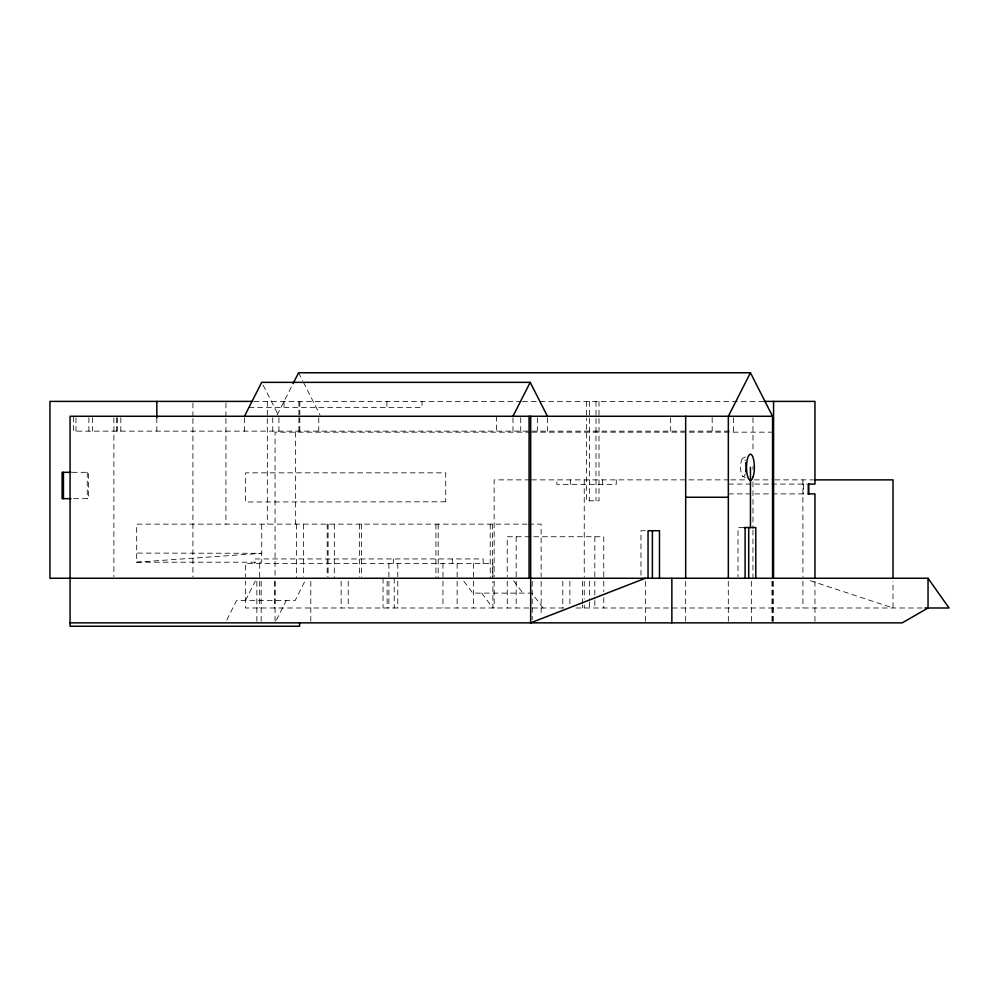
<?xml version="1.0" encoding="UTF-8"?>
<svg xmlns="http://www.w3.org/2000/svg" width="999" height="999" viewBox="0 0 999 999"><rect width="100%" height="100%" fill="white"/><g stroke="black" fill="none" stroke-linecap="round" stroke-linejoin="round"><path stroke-width="0.75" stroke-dasharray="5 3.75" d="M226.798 620.067L236.576 600.561L295.155 600.561L304.932 581.043M245.517 600.561L255.294 581.043M276.448 620.067L286.226 600.561M277.185 414.91L292.382 384.99M742.644 458.379L745.354 456.905M136.289 562.2L261.726 553.284L136.676 553.096M254.021 401.398L520.916 401.398M522.465 401.398L763.686 401.398M248.901 407.355L422.04 407.355L422.04 401.398M530.719 432.167L275.05 432.167L275.05 576.71M531.843 432.167L773.563 432.167M72.315 472.315L88.574 472.315L88.574 498.663L72.315 498.663M530.007 479.87L494.143 479.87L494.143 576.723M531.431 479.87L729.62 479.87M730.831 479.87L746.765 479.87M754.233 479.87L773.276 479.87M774.837 479.87L813.486 479.87M728.433 484.078L770.167 484.078M771.665 484.078L807.254 484.078M728.433 493.893L808.803 493.893M527.11 524.138L136.676 524.138L136.676 562.2L261.726 562.2L261.726 524.138M528.671 524.138L541.133 524.138L541.133 576.71M743.681 527.572L738.011 527.572L738.011 576.723M645.254 530.731L640.958 530.731L640.958 576.735M563.811 607.991L245.504 607.991L245.504 581.231M575.936 607.991L924.949 607.991M810.289 580.694L893.019 607.991L893.019 581.231M742.644 476.198L745.354 477.672M543.044 607.991L531.868 593.119L472.789 593.119L463.474 580.744M513.611 580.744L522.927 593.119M481.718 593.119L492.894 607.991L492.894 581.231M298.601 372.752L302.747 380.919M303.434 382.28L320.017 414.91M263.074 385.077L278.234 414.91M814.959 581.343L814.959 621.316M803.571 484.078L803.571 493.893M802.909 479.87L802.909 576.723M802.909 581.231L802.909 607.991M773.563 581.343L773.563 621.316M772.552 581.343L772.552 621.316M771.965 581.343L771.965 621.316M752.971 417.707L752.971 452.372M752.971 466.358L752.971 469.468M752.971 481.905L752.971 528.533M752.971 530.082L752.971 578.259M751.36 581.343L751.36 621.316M733.453 417.757L733.453 431.131L73.614 431.131L73.614 416.271M728.296 581.343L728.333 621.316M712.175 417.757L712.175 431.131M685.676 581.343L685.676 621.316M670.666 417.757L670.666 431.131M645.366 581.343L645.366 621.316M616.246 479.87L616.246 484.34L556.88 484.34L556.88 479.87M603.758 576.723L603.758 536.75L507.23 536.75L507.23 576.723M603.758 581.231L603.758 591.633M603.758 597.577L603.758 607.991M602.647 479.87L602.647 484.34M599 401.398L599 416.933M599 418.494L599 500.811L586.513 500.811L586.513 418.494M596.003 401.398L596.003 416.933M596.003 418.494L596.003 500.811M594.817 536.75L594.817 576.723M594.817 581.231L594.817 599.075M594.817 600.561L594.817 607.991M589.547 581.231L589.547 600.561M589.547 602.047L589.547 607.991M589.51 401.398L589.51 416.933M589.51 418.494L589.51 500.811M586.513 401.398L586.513 416.933M584.253 479.87L584.253 576.723M584.253 581.231L584.253 599.075M584.253 605.019L584.253 607.991M582.467 581.231L582.467 603.533M582.467 605.019L582.467 607.991M570.479 479.87L570.479 484.34M569.88 581.231L569.88 605.019M562.799 581.231L562.799 607.991M547.44 417.757L547.44 431.131M541.133 581.343L541.133 615.159M537.337 417.757L537.337 431.131M532.205 581.343L532.205 619.78M520.716 417.757L520.716 431.131M516.171 536.75L516.171 576.723M516.171 581.231L516.171 607.991M512.974 417.757L512.974 431.131M507.23 581.231L507.28 607.991M496.441 416.271L496.441 431.131M494.143 581.231L494.143 607.991M492.894 576.773L492.894 563.399L245.504 563.399L245.504 576.773M492.47 524.138L492.47 578.259M490.234 524.138L490.234 578.259M483.166 563.399L483.166 558.941L254.832 558.941L254.832 563.399M473.426 563.399L473.426 576.773M473.426 581.231L473.426 607.991M457.142 563.399L457.142 576.773M457.142 581.231L457.142 607.991M452.297 558.941L452.297 563.399M442.969 563.399L442.969 576.773M442.969 581.231L442.969 607.991M438.174 524.138L438.174 578.259M435.939 524.138L435.939 578.259M397.789 563.399L397.789 576.773M397.789 581.231L397.789 607.991M394.218 578.259L394.218 607.991M393.356 558.941L393.356 563.399M388.911 563.399L388.911 576.773M388.911 581.231L388.911 607.991M387.125 581.231L387.125 607.991M386.913 401.398L386.913 407.355M383.042 578.259L383.042 607.991M361.601 524.138L361.601 576.71M359.365 524.138L359.365 576.71M348.226 581.231L348.226 607.991M341.134 581.231L341.134 607.991M334.29 524.138L334.29 578.259M328.097 524.138L328.097 576.71M327.197 524.138L327.197 576.71M318.768 417.757L318.768 431.131M310.801 581.343L310.801 621.316M303.634 524.138L303.634 576.71M299.812 401.398L299.812 414.785M299.812 417.707L299.812 432.167M298.913 401.398L298.913 414.785M298.913 417.757L298.913 431.131M296.541 524.138L296.541 578.259M295.642 432.167L295.642 524.138M284.041 401.398L284.041 407.355M278.921 417.757L278.921 431.131M275.05 581.343L275.05 622.852M274.837 581.231L274.837 607.991M272.764 417.757L272.764 431.131M267.32 401.398L267.32 416.933M267.32 418.494L267.32 524.138M261.164 581.343L261.164 621.316M259.678 563.399L259.678 578.259M259.678 581.231L259.678 607.991M256.868 581.343L256.868 621.316M244.468 417.757L244.468 431.131M225.936 402.959L225.936 416.945M225.936 418.494L225.936 524.138M192.919 402.959L192.919 416.945M192.919 418.494L192.919 576.798M156.831 417.757L156.831 431.131M120.829 417.757L120.829 431.131M117.258 417.757L117.258 431.131M116.721 417.757L116.721 431.131M113.886 417.819L113.886 576.71M92.482 417.757L92.482 431.131M88.899 417.757L88.899 431.131M87.238 472.315L87.238 498.663M75.961 417.757L75.961 431.131M745.316 473.813A9.228 2.772 -90 0 1 741.395 473.813A9.228 2.772 -90 0 1 741.395 460.764A9.228 2.772 -90 0 1 745.316 460.764M445.704 501.798L245.629 501.985L245.629 472.839L445.704 472.839L445.704 501.798"/><path stroke-width="1.5" d="M244.468 416.271L261.688 382.355L530.207 382.355L547.44 416.271M293.069 383.628L298.601 372.752L750.449 372.752L772.552 416.271L772.552 578.259L49.95 578.259L49.95 401.398L252.585 401.398M512.974 416.271L530.207 382.355M750.449 372.752L728.333 416.271L728.333 578.259M645.366 578.259L530.681 622.852L530.681 416.271M764.21 401.398L814.959 401.398L814.959 484.078L808.253 484.078L808.253 493.893L814.959 493.893L814.959 578.259M772.552 416.271L70.067 416.271L70.067 626.248L299.575 626.248L299.575 622.852M70.979 472.315L62.1 472.315L62.1 498.663L70.979 498.663M815.047 479.87L893.019 479.87L893.019 578.259M685.676 497.265L728.333 497.265M744.118 527.572L755.781 527.572L755.781 578.259M924.949 607.991L949.05 607.991L928.034 578.259L773.563 578.259L773.563 401.398M70.067 622.852L902.222 622.852L928.034 607.991L928.034 578.259M808.803 484.078L808.803 493.893M750.449 467.282L750.449 527.572M748.701 527.572L748.701 578.259M745.104 527.572L745.104 578.259M685.676 416.271L685.676 578.259M671.865 578.259L671.865 622.852M659.477 578.259L659.477 530.731L648.051 530.731L648.051 578.259M652.397 530.731L652.397 578.259M529.07 416.271L529.07 578.259M156.831 401.398L156.831 417.757M63.449 472.315L63.449 498.663M745.754 462.674A9.228 2.772 -90 0 1 745.754 471.903M753.221 476.511A13.049 3.921 -90 0 0 751.46 454.682A13.049 3.921 -90 0 0 746.653 470.666A13.049 3.921 -90 0 0 753.221 476.511"/></g></svg>
